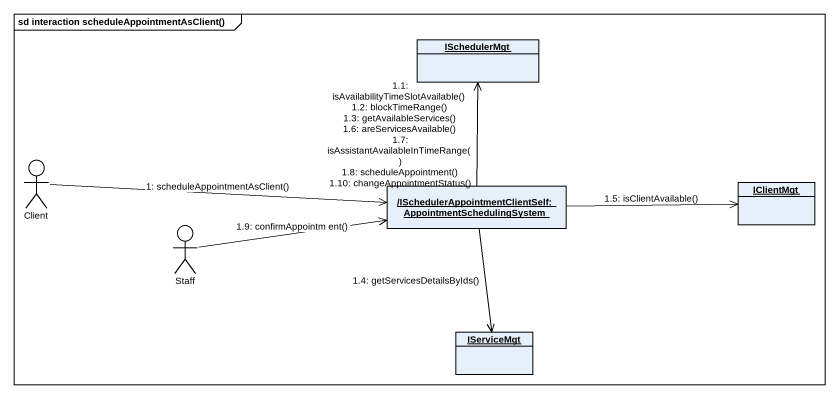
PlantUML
@startuml
mainframe sd interaction scheduleAppointmentAsClient()
allowmixing
hide circle
hide empty members
object ISchedulerMgt
actor Client
object "/ISchedulerAppointmentClientSelf:AppointmentSchedulingSystem" as ISchedulerAppointmentClientS
object IClientMgt
actor Staff
object IServiceMgt
Client -right-> ISchedulerAppointmentClientS : 1: scheduleAppointmentAsClient()
ISchedulerAppointmentClientS -up-> ISchedulerMgt : 1.1: isAvailabilityTimeSlotAvailable()\n1.2: blockTimeRange()\n1.3: getAvailableServices()\n1.6: areServicesAvailable()\n1.7: isAssistantAvailableInTimeRange()\n1.8: scheduleAppointment()\n1.10: changeAppointmentStatus()
ISchedulerAppointmentClientS --> IServiceMgt : 1.4: getServicesDetailsByIds()
ISchedulerAppointmentClientS -right-> IClientMgt : 1.5: isClientAvailable()
Staff -right-> ISchedulerAppointmentClientS : 1.9: confirmAppointm ent()
@enduml
